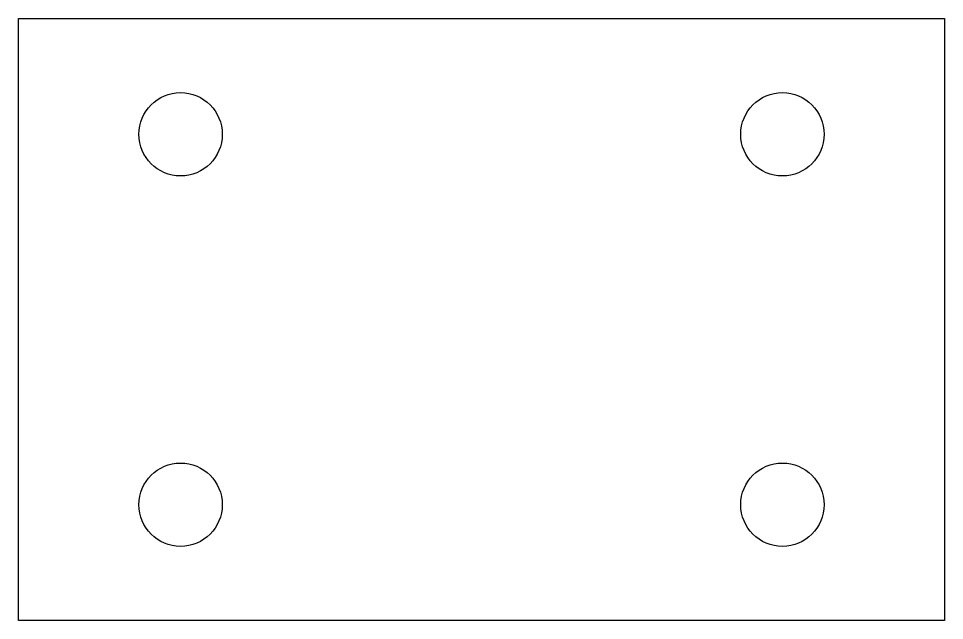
# Paper-space layout 'Layout1' of a CAD drawing. Header units: millimetres. Extents: x 0 to 257, y 14 to 181.
# The model-space entities are those that its viewports show. They can reach past a viewport. Long polylines and large blocks are cut down to what shows.
import ezdxf

# ---------------------------------------------------------------- set-up
doc = ezdxf.new("R2010")
doc.units = ezdxf.units.MM
doc.header["$LTSCALE"] = 10
doc.layers.add('BOLTS', color=6, linetype='Continuous')
doc.layers.add('MEMBERS', color=5, linetype='Continuous')

msp = doc.modelspace()

# ---------------------------------------------------------------- linework, layer by layer
at = {"layer": 'BOLTS', "color": 5, "linetype": 'Continuous'}
for centre in [(35, 40), (165, 40), (35, -40), (165, -40)]:
    msp.add_circle(centre, 9, dxfattribs=at)
at = {"layer": 'MEMBERS', "color": 3, "linetype": 'Continuous'}
for p, q in [((0, 65), (200, 65)), ((0, -65), (0, 65)), ((200, 65), (200, -65)), ((200, -65), (0, -65))]:
    msp.add_line(p, q, dxfattribs=at)

psp = doc.layouts.get("Layout1")

# ---------------------------------------------------------------- viewports
at = {"layer": '0'}
psp.add_viewport(center=(128.5, 97.5), size=(257, 167.05), view_center_point=(100, 0), view_height=130, dxfattribs=at)

doc.saveas('drawing.dxf')
